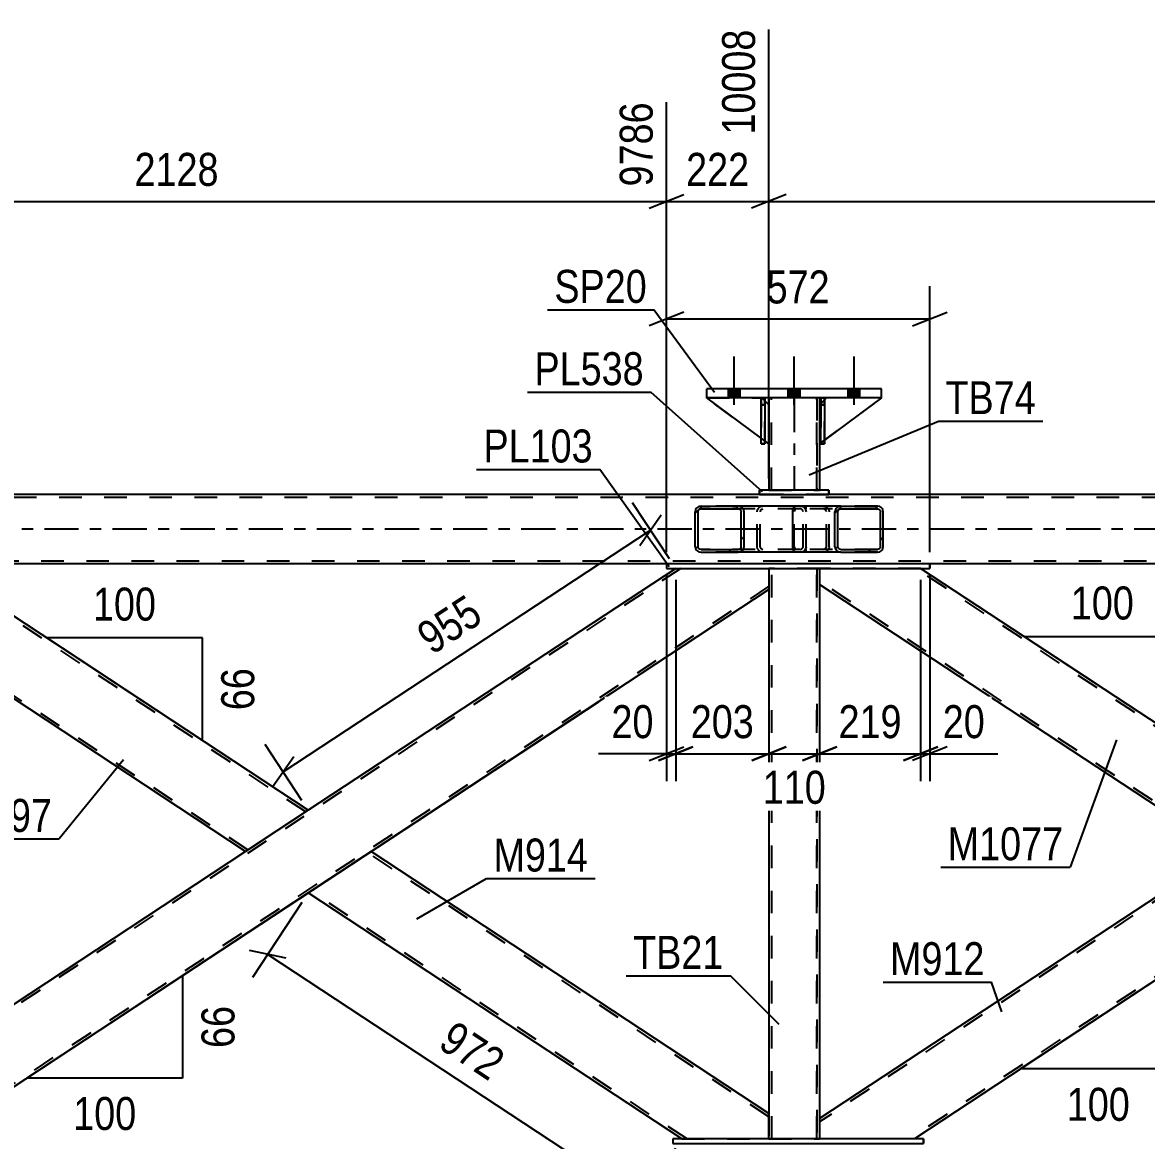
# Model space of a CAD drawing. Header units: millimetres. Extents: x -832 to 357, y -842 to -1.
# Drawn here: x -453.4 to -355.8, y -515.9 to -418.8 of the extents above; entities that cross this region are included whole.
import ezdxf

# ---------------------------------------------------------------- set-up
doc = ezdxf.new("R2010")
doc.units = ezdxf.units.MM
doc.linetypes.add('DXK_LINE_DOT2', pattern=[3.9198, 1.9599, -1.9599])
doc.linetypes.add('DXK_LINE_DOT3', pattern=[5.9187, 2.979, -0.9799, 0.9799, -0.9799])
doc.styles.add('Arial Narrow', font='ARIALN.TTF', dxfattribs={"height": 0.2})

# ---------------------------------------------------------------- blocks, each defined once
blk = doc.blocks.new('Part-570388851-8341 - 8256')
at = {"color": 7, "linetype": 'DXK_LINE_DOT2'}
for p, q in [((-384.156, -466.204), (-388.556, -466.204)), ((-388.556, -466.204), (-388.556, -468.052)), ((-388.556, -466.204), (-388.556, -515.763)), ((-388.316, -515.763), (-388.316, -466.204)), ((-388.316, -515.763), (-388.316, -466.204)), ((-384.396, -515.763), (-384.396, -466.204)), ((-384.396, -466.204), (-384.396, -515.763)), ((-384.156, -466.204), (-384.156, -467.61)), ((-384.156, -466.204), (-384.156, -515.763)), ((-388.556, -513.556), (-388.556, -515.763)), ((-384.156, -513.998), (-384.156, -515.763)), ((-388.556, -515.763), (-384.156, -515.763))]:
    blk.add_line(p, q, dxfattribs=at)
at = {"color": 2, "linetype": 'Continuous'}
for p, q in [((-384.156, -467.61), (-384.156, -513.998)), ((-388.556, -468.052), (-388.556, -513.556))]:
    blk.add_line(p, q, dxfattribs=at)
blk = doc.blocks.new('Part-570388851-8259 - 8256')
at = {"linetype": 'Continuous'}
h = blk.add_hatch(dxfattribs=at)
h.set_pattern_fill('', scale=0.7, style=0, pattern_type=0)
h.set_pattern_definition([(45, (-394.9335, -464.5076), (-1.57154, 1.57154), [])])
h.paths.add_polyline_path([(-394.972, -464.324), (-394.934, -464.508), (-394.823, -464.663), (-394.657, -464.767), (-394.462, -464.804), (-391.227, -464.804), (-391.031, -464.767), (-390.865, -464.663), (-390.755, -464.508), (-390.716, -464.324), (-390.716, -461.284), (-390.755, -461.1), (-390.865, -460.944), (-391.031, -460.84), (-391.227, -460.804), (-394.462, -460.804), (-394.657, -460.84), (-394.823, -460.944), (-394.934, -461.1), (-394.972, -461.284)])
h.paths.add_polyline_path([(-394.698, -461.192), (-394.642, -461.114), (-394.559, -461.062), (-394.462, -461.044), (-391.227, -461.044), (-391.129, -461.062), (-391.046, -461.114), (-390.991, -461.192), (-390.971, -461.284), (-390.971, -464.324), (-390.991, -464.416), (-391.046, -464.494), (-391.129, -464.546), (-391.227, -464.564), (-394.462, -464.564), (-394.559, -464.546), (-394.642, -464.494), (-394.698, -464.416), (-394.717, -464.324), (-394.717, -461.284)])
at = {"color": 2, "linetype": 'Continuous'}
for p, q in [((-394.462, -460.804), (-394.657, -460.84)), ((-394.462, -460.804), (-391.227, -460.804)), ((-386.228, -460.804), (-391.227, -460.804)), ((-391.031, -460.84), (-391.227, -460.804)), ((-394.934, -461.1), (-394.972, -461.284)), ((-394.972, -464.324), (-394.972, -461.284)), ((-394.717, -461.284), (-394.698, -461.192)), ((-394.717, -464.324), (-394.717, -461.284)), ((-394.698, -461.192), (-394.642, -461.114)), ((-394.642, -461.114), (-394.559, -461.062)), ((-394.559, -461.062), (-394.462, -461.044)), ((-394.462, -461.044), (-391.227, -461.044)), ((-391.227, -461.044), (-391.129, -461.062)), ((-391.129, -461.062), (-391.046, -461.114)), ((-391.046, -461.114), (-390.991, -461.192)), ((-390.991, -461.192), (-390.971, -461.284)), ((-390.971, -464.324), (-390.971, -461.284)), ((-390.716, -461.284), (-390.755, -461.1)), ((-390.716, -464.324), (-390.716, -461.284)), ((-394.972, -464.324), (-394.934, -464.508)), ((-394.698, -464.416), (-394.717, -464.324)), ((-394.642, -464.494), (-394.698, -464.416)), ((-394.657, -464.767), (-394.462, -464.804)), ((-394.559, -464.546), (-394.642, -464.494)), ((-394.462, -464.564), (-394.559, -464.546)), ((-394.462, -464.564), (-391.227, -464.564)), ((-394.462, -464.804), (-391.227, -464.804)), ((-391.129, -464.546), (-391.227, -464.564)), ((-391.227, -464.804), (-391.031, -464.767)), ((-386.228, -464.804), (-391.227, -464.804)), ((-391.046, -464.494), (-391.129, -464.546)), ((-390.991, -464.416), (-391.046, -464.494)), ((-390.971, -464.324), (-390.991, -464.416)), ((-390.755, -464.508), (-390.716, -464.324))]:
    blk.add_line(p, q, dxfattribs=at)
at = {"color": 7, "linetype": 'DXK_LINE_DOT2'}
for p, q in [((-391.227, -460.804), (-394.462, -460.804)), ((-389.272, -460.84), (-389.076, -460.804)), ((-385.841, -460.804), (-386.228, -460.804)), ((-385.841, -460.804), (-385.646, -460.84)), ((-385.841, -461.044), (-394.462, -461.044)), ((-389.587, -461.284), (-389.548, -461.1)), ((-389.587, -464.324), (-389.587, -461.284)), ((-389.312, -461.192), (-389.332, -461.284)), ((-389.332, -464.324), (-389.332, -461.284)), ((-389.257, -461.114), (-389.312, -461.192)), ((-389.257, -461.114), (-389.234, -461.1)), ((-389.234, -461.1), (-389.174, -461.062)), ((-389.174, -461.062), (-389.076, -461.044)), ((-385.743, -461.062), (-385.841, -461.044)), ((-385.66, -461.114), (-385.743, -461.062)), ((-385.605, -461.192), (-385.66, -461.114)), ((-385.586, -461.284), (-385.605, -461.192)), ((-385.586, -464.324), (-385.586, -461.284)), ((-385.369, -461.1), (-385.33, -461.284)), ((-385.33, -464.324), (-385.33, -461.284)), ((-385.841, -464.564), (-394.462, -464.564)), ((-391.227, -464.804), (-394.462, -464.804)), ((-389.548, -464.508), (-389.587, -464.324)), ((-389.332, -464.324), (-389.312, -464.416)), ((-389.312, -464.416), (-389.257, -464.494)), ((-389.076, -464.804), (-389.272, -464.767)), ((-389.257, -464.494), (-389.174, -464.546)), ((-389.174, -464.546), (-389.076, -464.564)), ((-385.841, -464.804), (-386.228, -464.804)), ((-385.841, -464.564), (-385.743, -464.546)), ((-385.646, -464.767), (-385.841, -464.804)), ((-385.743, -464.546), (-385.66, -464.494)), ((-385.66, -464.494), (-385.605, -464.416)), ((-385.605, -464.416), (-385.586, -464.324)), ((-385.33, -464.324), (-385.369, -464.508))]:
    blk.add_line(p, q, dxfattribs=at)
at = {"color": 2, "linetype": 'Continuous'}
for centre, start, end in [((-394.481, -461.305), 110.75831, 155.68003), ((-391.207, -461.305), 24.31997, 69.24169), ((-394.481, -464.303), 204.31997, 249.24169), ((-391.207, -464.303), 290.75831, 335.68003)]:
    blk.add_arc(centre, 0.496, start, end, dxfattribs=at)
at = {"color": 7, "linetype": 'DXK_LINE_DOT2'}
for centre, start, end in [((-389.096, -461.305), 110.75832, 155.68004), ((-385.822, -461.305), 24.31996, 69.24168), ((-389.096, -464.303), 204.31996, 249.24168), ((-385.822, -464.303), 290.75832, 335.68004)]:
    blk.add_arc(centre, 0.496, start, end, dxfattribs=at)
blk = doc.blocks.new('Part-570388851-8697 - 8256')
at = {"color": 7, "linetype": 'DXK_LINE_DOT2'}
for p, q in [((-388.568, -455.403), (-393.967, -451.403)), ((-393.967, -451.403), (-389.168, -451.403)), ((-389.168, -451.403), (-388.568, -452.003)), ((-388.568, -452.003), (-388.568, -455.403))]:
    blk.add_line(p, q, dxfattribs=at)
blk = doc.blocks.new('Part-570388851-8310 - 8256')
at = {"color": 2, "linetype": 'Continuous'}
for p, q in [((-423.129, -490.804), (-428.587, -494.395)), ((-423.129, -490.804), (-423.129, -490.804)), ((-388.556, -513.555), (-423.129, -490.804)), ((-428.587, -494.395), (-428.587, -494.395)), ((-396.115, -515.763), (-428.587, -494.395)), ((-388.556, -515.763), (-388.556, -513.555))]:
    blk.add_line(p, q, dxfattribs=at)
at = {"color": 7, "linetype": 'DXK_LINE_DOT2'}
for p, q in [((-423.163, -490.826), (-423.566, -491.091)), ((-423.566, -491.091), (-423.566, -491.091)), ((-423.566, -491.091), (-423.566, -491.091)), ((-423.348, -490.947), (-423.348, -490.947)), ((-388.556, -513.842), (-423.348, -490.947)), ((-423.129, -490.804), (-423.129, -490.804)), ((-428.15, -494.108), (-428.15, -494.108)), ((-428.369, -494.251), (-428.352, -494.24)), ((-395.678, -515.763), (-428.369, -494.251)), ((-388.556, -515.763), (-388.556, -513.555)), ((-388.556, -513.842), (-388.556, -513.909)), ((-396.115, -515.763), (-388.556, -515.763)), ((-396.115, -515.763), (-396.115, -515.763))]:
    blk.add_line(p, q, dxfattribs=at)
blk = doc.blocks.new('Part-570388851-8325 - 8256')
at = {"color": 7, "linetype": 'DXK_LINE_DOT2'}
for p, q in [((-396.224, -466.204), (-471.537, -515.763)), ((-396.661, -466.204), (-388.556, -466.204)), ((-396.661, -466.204), (-396.661, -466.204)), ((-388.556, -466.204), (-388.556, -468.053)), ((-388.556, -467.765), (-461.496, -515.763)), ((-388.556, -467.765), (-388.556, -467.744)), ((-388.556, -468.053), (-388.556, -468.053)), ((-428.587, -487.212), (-434.044, -490.804)), ((-423.129, -490.804), (-428.587, -494.395)), ((-471.154, -515.223), (-471.974, -515.763)), ((-471.974, -515.763), (-471.974, -515.763)), ((-471.974, -515.763), (-461.059, -515.763))]:
    blk.add_line(p, q, dxfattribs=at)
at = {"color": 2, "linetype": 'Continuous'}
for p, q in [((-396.661, -466.204), (-428.587, -487.212)), ((-388.556, -466.204), (-388.556, -468.053)), ((-388.556, -468.053), (-423.129, -490.804)), ((-434.044, -490.804), (-471.154, -515.223)), ((-428.587, -494.395), (-461.059, -515.763))]:
    blk.add_line(p, q, dxfattribs=at)
blk = doc.blocks.new('Part-570388851-8397 - 8256')
at = {"color": 7, "linetype": 'DXK_LINE_DOT2'}
for p, q in [((-311.09, -466.204), (-384.156, -514.284)), ((-301.048, -466.204), (-376.361, -515.763)), ((-300.612, -466.204), (-311.527, -466.204)), ((-311.527, -466.204), (-311.527, -466.204)), ((-300.612, -466.204), (-300.886, -466.384)), ((-300.612, -466.204), (-300.612, -466.204)), ((-343.453, -487.212), (-348.91, -490.804)), ((-337.995, -490.804), (-343.453, -494.395)), ((-384.156, -513.997), (-384.156, -515.763)), ((-384.156, -514.284), (-384.156, -514.306)), ((-384.156, -514.306), (-384.156, -514.461)), ((-375.925, -515.763), (-384.156, -515.763)), ((-375.925, -515.763), (-375.925, -515.763))]:
    blk.add_line(p, q, dxfattribs=at)
at = {"color": 2, "linetype": 'Continuous'}
for p, q in [((-311.527, -466.204), (-343.453, -487.212)), ((-300.886, -466.384), (-337.995, -490.804)), ((-348.91, -490.804), (-384.156, -513.997)), ((-343.453, -494.395), (-375.925, -515.763)), ((-384.156, -513.997), (-384.156, -514.571)), ((-384.156, -514.571), (-384.156, -515.763))]:
    blk.add_line(p, q, dxfattribs=at)
blk = doc.blocks.new('Bolt-570388851-8480 - 8256')
at = {"linetype": 'Continuous'}
for points in [[(-392.087, -451.404), (-391.047, -451.404), (-391.047, -450.604), (-392.087, -450.604)], [(-392.087, -451.404), (-391.047, -451.404), (-391.047, -450.604), (-392.087, -450.604)], [(-392.087, -451.404), (-391.047, -451.404), (-391.047, -450.604), (-392.087, -450.604)], [(-386.887, -451.404), (-385.847, -451.404), (-385.847, -450.604), (-386.887, -450.604)], [(-386.887, -451.404), (-385.847, -451.404), (-385.847, -450.604), (-386.887, -450.604)], [(-381.687, -451.404), (-380.647, -451.404), (-380.647, -450.604), (-381.687, -450.604)], [(-381.687, -451.404), (-380.647, -451.404), (-380.647, -450.604), (-381.687, -450.604)], [(-381.687, -451.404), (-380.647, -451.404), (-380.647, -450.604), (-381.687, -450.604)]]:
    blk.add_hatch(color=1, dxfattribs=at).paths.add_polyline_path(points)
at = {"color": 1, "linetype": 'Continuous'}
for p, q in [((-391.567, -452.004), (-391.567, -447.804)), ((-391.567, -452.004), (-391.567, -447.804)), ((-391.567, -452.004), (-391.567, -447.804)), ((-386.367, -452.004), (-386.367, -447.804)), ((-386.367, -452.004), (-386.367, -447.804)), ((-381.167, -452.004), (-381.167, -447.804)), ((-381.167, -452.004), (-381.167, -447.804)), ((-381.167, -452.004), (-381.167, -447.804)), ((-392.087, -451.404), (-392.087, -450.604)), ((-392.087, -451.404), (-392.087, -450.604)), ((-392.087, -451.404), (-392.087, -450.604)), ((-391.047, -451.404), (-391.047, -450.604)), ((-391.047, -451.404), (-391.047, -450.604)), ((-391.047, -451.404), (-391.047, -450.604)), ((-386.887, -451.404), (-386.887, -450.604)), ((-386.887, -451.404), (-386.887, -450.604)), ((-385.847, -451.404), (-385.847, -450.604)), ((-385.847, -451.404), (-385.847, -450.604)), ((-381.687, -451.404), (-381.687, -450.604)), ((-381.687, -451.404), (-381.687, -450.604)), ((-381.687, -451.404), (-381.687, -450.604)), ((-380.647, -451.404), (-380.647, -450.604)), ((-380.647, -451.404), (-380.647, -450.604)), ((-380.647, -451.404), (-380.647, -450.604))]:
    blk.add_line(p, q, dxfattribs=at)
blk = doc.blocks.new('Part-570388851-8729 - 8256')
at = {"color": 2, "linetype": 'Continuous'}
for p, q in [((-396.915, -515.763), (-396.915, -516.163)), ((-375.125, -515.763), (-396.915, -515.763)), ((-396.915, -516.163), (-375.125, -516.163)), ((-375.125, -515.763), (-375.125, -516.163)), ((-375.125, -515.763), (-375.125, -515.763)), ((-375.125, -516.163), (-375.125, -516.163))]:
    blk.add_line(p, q, dxfattribs=at)
at = {"color": 7, "linetype": 'DXK_LINE_DOT2'}
for p, q in [((-396.915, -515.763), (-396.915, -516.163)), ((-375.125, -516.163), (-375.125, -515.763)), ((-375.125, -515.763), (-375.125, -515.763)), ((-375.125, -516.163), (-375.125, -516.163))]:
    blk.add_line(p, q, dxfattribs=at)
blk = doc.blocks.new('Part-570388851-8709 - 8256')
at = {"color": 2, "linetype": 'Continuous'}
for p, q in [((-471.154, -466.384), (-471.121, -466.362)), ((-434.044, -490.804), (-471.154, -466.384)), ((-471.026, -466.3), (-471.121, -466.362)), ((-471.026, -466.3), (-470.889, -466.204)), ((-428.587, -487.212), (-460.513, -466.204)), ((-428.587, -487.212), (-434.044, -490.804)), ((-428.587, -487.212), (-428.587, -487.212))]:
    blk.add_line(p, q, dxfattribs=at)
at = {"color": 7, "linetype": 'DXK_LINE_DOT2'}
for p, q in [((-471.121, -466.362), (-471.154, -466.384)), ((-471.026, -466.3), (-470.889, -466.204)), ((-471.026, -466.3), (-471.026, -466.3)), ((-470.936, -466.24), (-470.919, -466.229)), ((-470.919, -466.229), (-470.936, -466.24)), ((-433.826, -490.66), (-470.936, -466.24)), ((-470.863, -466.204), (-470.919, -466.229)), ((-460.513, -466.204), (-470.889, -466.204)), ((-428.805, -487.356), (-460.949, -466.204)), ((-428.805, -487.356), (-428.856, -487.39)), ((-428.822, -487.367), (-428.856, -487.39)), ((-428.715, -487.297), (-428.715, -487.297)), ((-428.62, -487.234), (-428.62, -487.234)), ((-428.587, -487.212), (-428.587, -487.212)), ((-428.587, -487.212), (-428.587, -487.212)), ((-429.024, -487.5), (-429.024, -487.5)), ((-429.024, -487.5), (-429.024, -487.5)), ((-428.856, -487.39), (-428.856, -487.39)), ((-434.044, -490.804), (-434.044, -490.804))]:
    blk.add_line(p, q, dxfattribs=at)
blk = doc.blocks.new('Part-570388851-8639 - 8256')
at = {"color": 2, "linetype": 'Continuous'}
for p, q in [((-393.967, -451.404), (-393.967, -450.604)), ((-378.767, -450.604), (-393.967, -450.604)), ((-378.767, -451.404), (-378.767, -450.604)), ((-378.767, -451.404), (-393.967, -451.404))]:
    blk.add_line(p, q, dxfattribs=at)
at = {"color": 7, "linetype": 'DXK_LINE_DOT2'}
for p, q in [((-393.967, -451.404), (-393.967, -450.604)), ((-378.767, -451.404), (-378.767, -450.604))]:
    blk.add_line(p, q, dxfattribs=at)
blk = doc.blocks.new('Part-570388851-8640 - 8256')
at = {"color": 2, "linetype": 'Continuous'}
for p, q in [((-389.241, -454.904), (-393.967, -451.403)), ((-388.568, -452.003), (-388.921, -451.65)), ((-388.568, -452.003), (-388.568, -455.403)), ((-388.568, -455.403), (-388.921, -455.141))]:
    blk.add_line(p, q, dxfattribs=at)
at = {"color": 7, "linetype": 'DXK_LINE_DOT2'}
for p, q in [((-389.168, -451.403), (-393.967, -451.403)), ((-388.921, -451.65), (-389.168, -451.403)), ((-388.921, -455.141), (-389.241, -454.904))]:
    blk.add_line(p, q, dxfattribs=at)
blk = doc.blocks.new('Part-570388851-8644 - 8256')
at = {"color": 2, "linetype": 'Continuous'}
for p, q in [((-383.721, -451.403), (-384.041, -451.403)), ((-384.041, -455.403), (-384.041, -451.403)), ((-383.721, -451.403), (-383.721, -451.403)), ((-383.721, -451.403), (-383.721, -455.403)), ((-383.721, -455.403), (-384.041, -455.403))]:
    blk.add_line(p, q, dxfattribs=at)
at = {"color": 7, "linetype": 'DXK_LINE_DOT2'}
for p, q in [((-384.041, -451.403), (-384.041, -452.003)), ((-383.721, -452.003), (-384.041, -452.003)), ((-384.041, -452.003), (-384.041, -455.403)), ((-383.721, -452.003), (-383.721, -451.403)), ((-383.721, -455.403), (-383.721, -452.003))]:
    blk.add_line(p, q, dxfattribs=at)
blk = doc.blocks.new('Part-570388851-8645 - 8256')
at = {"color": 2, "linetype": 'Continuous'}
for p, q in [((-388.921, -451.403), (-389.241, -451.403)), ((-389.241, -455.403), (-389.241, -451.403)), ((-388.921, -451.403), (-388.921, -451.403)), ((-388.921, -451.403), (-388.921, -455.403)), ((-388.921, -455.403), (-389.241, -455.403))]:
    blk.add_line(p, q, dxfattribs=at)
at = {"color": 7, "linetype": 'DXK_LINE_DOT2'}
for p, q in [((-389.241, -451.403), (-389.241, -452.003)), ((-388.921, -452.003), (-389.241, -452.003)), ((-389.241, -452.003), (-389.241, -455.403)), ((-388.921, -452.003), (-388.921, -451.403)), ((-388.921, -455.403), (-388.921, -452.003))]:
    blk.add_line(p, q, dxfattribs=at)
blk = doc.blocks.new('Part-570388851-8827 - 8256')
at = {"linetype": 'Continuous'}
h = blk.add_hatch(dxfattribs=at)
h.set_pattern_fill('', scale=0.7, style=0, pattern_type=0)
h.set_pattern_definition([(45, (-382.7833, -464.5076), (-1.57154, 1.57154), [])])
h.paths.add_polyline_path([(-382.822, -464.324), (-382.783, -464.508), (-382.674, -464.663), (-382.511, -464.767), (-382.318, -464.804), (-379.129, -464.804), (-378.936, -464.767), (-378.773, -464.663), (-378.664, -464.508), (-378.625, -464.324), (-378.625, -461.284), (-378.664, -461.1), (-378.773, -460.944), (-378.936, -460.84), (-379.129, -460.804), (-382.318, -460.804), (-382.511, -460.84), (-382.674, -460.944), (-382.783, -461.1), (-382.822, -461.284)])
h.paths.add_polyline_path([(-382.551, -461.192), (-382.496, -461.114), (-382.414, -461.062), (-382.318, -461.044), (-379.129, -461.044), (-379.033, -461.062), (-378.951, -461.114), (-378.896, -461.192), (-378.877, -461.284), (-378.877, -464.324), (-378.896, -464.416), (-378.951, -464.494), (-379.033, -464.546), (-379.129, -464.564), (-382.318, -464.564), (-382.414, -464.546), (-382.496, -464.494), (-382.551, -464.416), (-382.57, -464.324), (-382.57, -461.284)])
at = {"color": 2, "linetype": 'Continuous'}
for p, q in [((-386.477, -461.1), (-386.418, -460.944)), ((-386.418, -460.944), (-386.331, -460.84)), ((-386.331, -460.84), (-386.228, -460.804)), ((-382.318, -460.804), (-386.228, -460.804)), ((-382.318, -460.804), (-382.511, -460.84)), ((-382.318, -460.804), (-379.129, -460.804)), ((-378.936, -460.84), (-379.129, -460.804)), ((-386.497, -461.284), (-386.477, -461.1)), ((-386.497, -464.324), (-386.497, -461.284)), ((-382.783, -461.1), (-382.822, -461.284)), ((-382.822, -464.324), (-382.822, -461.284)), ((-382.57, -461.284), (-382.551, -461.192)), ((-382.57, -464.324), (-382.57, -461.284)), ((-382.551, -461.192), (-382.496, -461.114)), ((-382.496, -461.114), (-382.414, -461.062)), ((-382.414, -461.062), (-382.318, -461.044)), ((-382.318, -461.044), (-379.129, -461.044)), ((-379.129, -461.044), (-379.033, -461.062)), ((-379.033, -461.062), (-378.951, -461.114)), ((-378.951, -461.114), (-378.896, -461.192)), ((-378.896, -461.192), (-378.877, -461.284)), ((-378.877, -464.324), (-378.877, -461.284)), ((-378.625, -461.284), (-378.664, -461.1)), ((-378.625, -464.324), (-378.625, -461.284)), ((-386.477, -464.508), (-386.497, -464.324)), ((-386.418, -464.663), (-386.477, -464.508)), ((-386.331, -464.767), (-386.418, -464.663)), ((-386.228, -464.804), (-386.331, -464.767)), ((-382.318, -464.804), (-386.228, -464.804)), ((-382.822, -464.324), (-382.783, -464.508)), ((-382.551, -464.416), (-382.57, -464.324)), ((-382.496, -464.494), (-382.551, -464.416)), ((-382.511, -464.767), (-382.318, -464.804)), ((-382.414, -464.546), (-382.496, -464.494)), ((-382.318, -464.564), (-382.414, -464.546)), ((-382.318, -464.564), (-379.129, -464.564)), ((-382.318, -464.804), (-379.129, -464.804)), ((-379.033, -464.546), (-379.129, -464.564)), ((-379.129, -464.804), (-378.936, -464.767)), ((-378.951, -464.494), (-379.033, -464.546)), ((-378.896, -464.416), (-378.951, -464.494)), ((-378.877, -464.324), (-378.896, -464.416)), ((-378.664, -464.508), (-378.625, -464.324))]:
    blk.add_line(p, q, dxfattribs=at)
at = {"color": 7, "linetype": 'DXK_LINE_DOT2'}
for p, q in [((-385.33, -461.044), (-385.33, -460.804)), ((-383.821, -460.804), (-383.628, -460.84)), ((-379.129, -460.804), (-382.318, -460.804)), ((-386.352, -461.192), (-386.362, -461.284)), ((-386.362, -464.324), (-386.362, -461.284)), ((-386.323, -461.114), (-386.352, -461.192)), ((-386.279, -461.062), (-386.323, -461.114)), ((-386.228, -461.044), (-386.279, -461.062)), ((-379.129, -461.044), (-386.228, -461.044)), ((-383.725, -461.062), (-383.821, -461.044)), ((-383.643, -461.114), (-383.725, -461.062)), ((-383.588, -461.192), (-383.643, -461.114)), ((-383.569, -461.284), (-383.588, -461.192)), ((-383.569, -464.324), (-383.569, -461.284)), ((-383.356, -461.1), (-383.317, -461.284)), ((-383.317, -464.324), (-383.317, -461.284)), ((-386.362, -464.324), (-386.352, -464.416)), ((-386.352, -464.416), (-386.323, -464.494)), ((-386.323, -464.494), (-386.279, -464.546)), ((-386.279, -464.546), (-386.228, -464.564)), ((-379.129, -464.564), (-386.228, -464.564)), ((-385.33, -464.804), (-385.33, -464.564)), ((-383.821, -464.564), (-383.725, -464.546)), ((-383.628, -464.767), (-383.821, -464.804)), ((-383.725, -464.546), (-383.643, -464.494)), ((-383.643, -464.494), (-383.588, -464.416)), ((-383.588, -464.416), (-383.569, -464.324)), ((-383.317, -464.324), (-383.356, -464.508)), ((-379.129, -464.804), (-382.318, -464.804))]:
    blk.add_line(p, q, dxfattribs=at)
for centre, start, end in [((-383.806, -461.3), 23.89514, 68.84868), ((-383.806, -464.308), 291.15132, 336.10486)]:
    blk.add_arc(centre, 0.492, start, end, dxfattribs=at)
at = {"color": 2, "linetype": 'Continuous'}
for centre, start, end in [((-382.333, -461.3), 111.15132, 156.10487), ((-379.114, -461.3), 23.89513, 68.84868), ((-382.333, -464.308), 203.89513, 248.84868), ((-379.114, -464.308), 291.15132, 336.10487)]:
    blk.add_arc(centre, 0.492, start, end, dxfattribs=at)
blk = doc.blocks.new('Part-570388851-8646 - 8256')
at = {"color": 7, "linetype": 'DXK_LINE_DOT2'}
for p, q in [((-384.041, -452.003), (-384.041, -451.403)), ((-384.041, -451.403), (-384.041, -451.403)), ((-384.041, -451.403), (-384.041, -455.403)), ((-384.041, -451.403), (-383.721, -451.403)), ((-384.041, -455.403), (-384.041, -452.003)), ((-384.041, -452.003), (-383.721, -452.003)), ((-383.721, -451.403), (-383.721, -452.003)), ((-383.721, -455.403), (-383.721, -451.403)), ((-383.721, -452.003), (-383.721, -455.403)), ((-384.041, -455.403), (-383.721, -455.403))]:
    blk.add_line(p, q, dxfattribs=at)
blk = doc.blocks.new('Part-570388851-8683 - 8256')
at = {"color": 7, "linetype": 'DXK_LINE_DOT2'}
for p, q in [((-389.241, -452.003), (-389.241, -451.403)), ((-389.241, -451.403), (-389.241, -451.403)), ((-389.241, -451.403), (-389.241, -455.403)), ((-389.241, -451.403), (-388.921, -451.403)), ((-389.241, -455.403), (-389.241, -452.003)), ((-389.241, -452.003), (-388.921, -452.003)), ((-388.921, -451.403), (-388.921, -452.003)), ((-388.921, -455.403), (-388.921, -451.403)), ((-388.921, -452.003), (-388.921, -455.403)), ((-389.241, -455.403), (-388.921, -455.403))]:
    blk.add_line(p, q, dxfattribs=at)
blk = doc.blocks.new('Part-570388851-8688 - 8256')
at = {"color": 2, "linetype": 'Continuous'}
for p, q in [((-389.367, -459.804), (-389.367, -459.404)), ((-389.367, -459.404), (-389.367, -459.404)), ((-383.367, -459.404), (-389.367, -459.404)), ((-389.367, -459.804), (-389.367, -459.804)), ((-389.367, -459.804), (-383.367, -459.804)), ((-383.367, -459.404), (-383.367, -459.804))]:
    blk.add_line(p, q, dxfattribs=at)
at = {"color": 7, "linetype": 'DXK_LINE_DOT2'}
for p, q in [((-389.367, -459.404), (-389.367, -459.804)), ((-383.367, -459.404), (-383.367, -459.404)), ((-383.367, -459.804), (-383.367, -459.404)), ((-383.367, -459.804), (-383.367, -459.804))]:
    blk.add_line(p, q, dxfattribs=at)
blk = doc.blocks.new('Part-570388851-8693 - 8256')
at = {"color": 2, "linetype": 'Continuous'}
for p, q in [((-388.567, -451.404), (-388.567, -452.003)), ((-384.167, -451.404), (-384.167, -452.003)), ((-388.567, -455.403), (-388.567, -459.404)), ((-384.167, -455.403), (-384.167, -459.404))]:
    blk.add_line(p, q, dxfattribs=at)
at = {"color": 7, "linetype": 'DXK_LINE_DOT2'}
for p, q in [((-384.167, -451.404), (-388.567, -451.404)), ((-388.567, -451.404), (-388.567, -459.404)), ((-388.567, -452.003), (-388.567, -455.403)), ((-388.327, -459.404), (-388.327, -451.404)), ((-388.327, -459.404), (-388.327, -451.404)), ((-384.407, -459.404), (-384.407, -451.404)), ((-384.407, -451.404), (-384.407, -459.404)), ((-384.167, -451.404), (-384.167, -459.404)), ((-384.167, -452.003), (-384.167, -455.403)), ((-388.567, -459.404), (-384.167, -459.404))]:
    blk.add_line(p, q, dxfattribs=at)
at = {"color": 7, "linetype": 'DXK_LINE_DOT3'}
blk.add_line((-386.367, -451.404), (-386.367, -459.404), dxfattribs=at)
blk = doc.blocks.new('Part-570388851-8698 - 8256')
at = {"color": 7, "linetype": 'DXK_LINE_DOT2'}
for p, q in [((-384.167, -452.003), (-383.567, -451.403)), ((-384.167, -452.003), (-384.167, -455.403)), ((-383.721, -451.557), (-384.041, -451.877)), ((-378.767, -451.404), (-383.567, -451.403)), ((-384.167, -455.403), (-383.721, -455.073))]:
    blk.add_line(p, q, dxfattribs=at)
at = {"color": 2, "linetype": 'Continuous'}
for p, q in [((-384.041, -451.877), (-384.167, -452.003)), ((-384.167, -452.003), (-384.167, -455.403)), ((-384.167, -452.003), (-384.167, -452.003)), ((-383.567, -451.403), (-383.721, -451.557)), ((-378.767, -451.404), (-383.721, -455.073)), ((-384.041, -455.31), (-384.167, -455.403))]:
    blk.add_line(p, q, dxfattribs=at)
blk = doc.blocks.new('Part-570388851-8699 - 8256')
at = {"color": 7, "linetype": 'DXK_LINE_DOT2'}
for p, q in [((-383.567, -451.403), (-384.167, -452.003)), ((-384.167, -452.003), (-383.567, -451.403)), ((-384.167, -455.403), (-378.767, -451.404)), ((-384.167, -452.003), (-384.167, -455.403)), ((-384.167, -452.003), (-384.167, -452.003)), ((-384.167, -452.003), (-384.167, -455.403)), ((-378.767, -451.404), (-383.567, -451.403))]:
    blk.add_line(p, q, dxfattribs=at)
blk = doc.blocks.new('Part-570388851-8724 - 8256')
at = {"color": 2, "linetype": 'Continuous'}
for p, q in [((-384.156, -466.204), (-384.156, -467.611)), ((-343.453, -487.212), (-375.379, -466.204)), ((-348.91, -490.804), (-384.156, -467.611)), ((-343.453, -487.212), (-348.91, -490.804)), ((-343.453, -487.212), (-343.453, -487.212))]:
    blk.add_line(p, q, dxfattribs=at)
at = {"color": 7, "linetype": 'DXK_LINE_DOT2'}
for p, q in [((-384.156, -466.204), (-384.156, -467.611)), ((-375.379, -466.204), (-384.156, -466.204)), ((-343.671, -487.356), (-375.815, -466.204)), ((-348.692, -490.66), (-384.156, -467.323)), ((-343.671, -487.356), (-343.722, -487.39)), ((-343.688, -487.367), (-343.722, -487.39)), ((-343.671, -487.356), (-343.671, -487.356)), ((-343.581, -487.297), (-343.581, -487.297)), ((-343.486, -487.234), (-343.486, -487.234)), ((-343.453, -487.212), (-343.453, -487.212)), ((-343.453, -487.212), (-343.453, -487.212)), ((-343.889, -487.5), (-343.889, -487.5)), ((-343.889, -487.5), (-343.889, -487.5)), ((-343.722, -487.39), (-343.722, -487.39)), ((-348.91, -490.804), (-348.91, -490.804))]:
    blk.add_line(p, q, dxfattribs=at)
blk = doc.blocks.new('Part-570388851-8780 - 8256')
at = {"color": 2, "linetype": 'Continuous'}
for p, q in [((-397.461, -465.804), (-397.461, -466.204)), ((-374.579, -465.804), (-397.461, -465.804)), ((-374.579, -465.804), (-374.579, -466.204)), ((-374.579, -465.804), (-374.579, -465.804)), ((-397.461, -466.204), (-374.579, -466.204)), ((-374.579, -466.204), (-374.579, -466.204))]:
    blk.add_line(p, q, dxfattribs=at)
at = {"color": 7, "linetype": 'DXK_LINE_DOT2'}
for p, q in [((-397.461, -465.804), (-397.461, -466.204)), ((-374.579, -466.204), (-374.579, -465.804)), ((-374.579, -465.804), (-374.579, -465.804)), ((-374.579, -466.204), (-374.579, -466.204))]:
    blk.add_line(p, q, dxfattribs=at)
blk = doc.blocks.new('Part-570388851-8837 - 8256')
at = {"color": 2, "linetype": 'Continuous'}
for p, q in [((-389.367, -459.804), (-638.77, -459.804)), ((-219.099, -459.804), (-383.367, -459.804)), ((-397.461, -465.804), (-459.713, -465.804)), ((-312.327, -465.804), (-374.579, -465.804))]:
    blk.add_line(p, q, dxfattribs=at)
at = {"color": 7, "linetype": 'DXK_LINE_DOT2'}
for p, q in [((-383.367, -459.804), (-389.367, -459.804)), ((-111.176, -460.044), (-788.888, -460.044)), ((-788.888, -465.564), (-111.176, -465.564)), ((-374.579, -465.804), (-397.461, -465.804))]:
    blk.add_line(p, q, dxfattribs=at)
at = {"color": 7, "linetype": 'DXK_LINE_DOT3'}
blk.add_line((-111.176, -462.804), (-788.888, -462.804), dxfattribs=at)
blk = doc.blocks.new('StraightDimension-570388851-9403 - 8256')
at = {"color": 7, "linetype": 'Continuous'}
for p, q in [((-397.211, -465.369), (-400.411, -460.505)), ((-399.768, -464.212), (-397.921, -461.56)), ((-430.77, -483.895), (-398.844, -462.886)), ((-429.137, -486.377), (-432.337, -481.514)), ((-429.847, -482.569), (-431.693, -485.22))]:
    blk.add_line(p, q, dxfattribs=at)
at = {"color": 0}
blk.add_wipeout([(-412.428, -470.927), (-414.736, -467.418), (-420.32, -471.092), (-418.012, -474.601)], dxfattribs=at)
at = {"color": 3, "style": 'Arial Narrow'}
blk.add_text('955', height=2.8633, rotation=33.34614, dxfattribs=at).set_placement((-417.84, -473.77))
blk = doc.blocks.new('StraightDimension-570388851-9775 - 8256')
at = {"color": 7, "linetype": 'Continuous'}
for p, q in [((-388.567, -458.404), (-388.567, -419.388)), ((-397.461, -464.804), (-397.461, -425.717)), ((-398.961, -434.929), (-395.961, -433.729)), ((-397.461, -434.329), (-388.567, -434.329)), ((-387.067, -433.729), (-390.067, -434.929))]:
    blk.add_line(p, q, dxfattribs=at)
at = {"color": 0}
blk.add_wipeout([(-389.672, -433.579), (-389.672, -429.379), (-396.356, -429.379), (-396.356, -433.579)], dxfattribs=at)
at = {"color": 3, "style": 'Arial Narrow'}
blk.add_text('222', height=2.8633, dxfattribs=at).set_placement((-395.756, -432.979))
at = {"color": 0, "linetype": 'Continuous'}
blk.add_wipeout([(-389.167, -418.788), (-393.367, -418.789), (-393.367, -429.129), (-389.167, -429.129)], dxfattribs=at)
at = {"color": 3, "linetype": 'Continuous', "style": 'Arial Narrow'}
blk.add_text('10008', height=2.8633, rotation=90.00021, dxfattribs=at).set_placement((-389.767, -428.529))
blk = doc.blocks.new('StraightDimension-570388851-9683 - 8256')
at = {"color": 7, "linetype": 'Continuous'}
for p, q in [((-384.156, -467.204), (-384.156, -484.703)), ((-375.379, -467.204), (-375.379, -484.703)), ((-385.656, -482.903), (-382.656, -481.703)), ((-384.156, -482.303), (-375.379, -482.303)), ((-373.879, -481.703), (-376.879, -482.903))]:
    blk.add_line(p, q, dxfattribs=at)
at = {"color": 0}
blk.add_wipeout([(-376.425, -481.553), (-376.425, -477.353), (-383.109, -477.353), (-383.109, -481.553)], dxfattribs=at)
at = {"color": 3, "style": 'Arial Narrow'}
blk.add_text('219', height=2.8633, dxfattribs=at).set_placement((-382.509, -480.953))
blk = doc.blocks.new('StraightDimension-570388851-9300 - 8256')
at = {"color": 7, "linetype": 'Continuous'}
for p, q in [((-397.461, -464.804), (-397.461, -441.691)), ((-374.579, -464.804), (-374.579, -441.691)), ((-395.961, -443.941), (-398.961, -445.141)), ((-376.079, -445.141), (-373.079, -443.941)), ((-397.461, -444.541), (-374.579, -444.541))]:
    blk.add_line(p, q, dxfattribs=at)
at = {"color": 0}
blk.add_wipeout([(-382.678, -443.791), (-382.678, -439.591), (-389.362, -439.591), (-389.362, -443.791)], dxfattribs=at)
at = {"color": 3, "style": 'Arial Narrow'}
blk.add_text('572', height=2.8633, dxfattribs=at).set_placement((-388.762, -443.191))
blk = doc.blocks.new('StraightDimension-570388851-9691 - 8256')
at = {"color": 7, "linetype": 'Continuous'}
for p, q in [((-396.661, -467.204), (-396.661, -484.703)), ((-388.556, -467.204), (-388.556, -484.703)), ((-398.161, -482.903), (-395.161, -481.703)), ((-396.661, -482.303), (-388.556, -482.303)), ((-387.056, -481.703), (-390.056, -482.903))]:
    blk.add_line(p, q, dxfattribs=at)
at = {"color": 0}
blk.add_wipeout([(-389.266, -481.553), (-389.266, -477.353), (-395.951, -477.353), (-395.951, -481.553)], dxfattribs=at)
at = {"color": 3, "style": 'Arial Narrow'}
blk.add_text('203', height=2.8633, dxfattribs=at).set_placement((-395.351, -480.953))
blk = doc.blocks.new('StraightDimension-570388851-9785 - 8256')
at = {"color": 7, "linetype": 'Continuous'}
for p, q in [((-388.567, -458.404), (-388.567, -419.388)), ((-312.327, -464.804), (-312.327, -423.888)), ((-387.067, -433.729), (-390.067, -434.929)), ((-388.567, -434.329), (-312.327, -434.329)), ((-313.827, -434.929), (-310.827, -433.729))]:
    blk.add_line(p, q, dxfattribs=at)
at = {"color": 0}
blk.add_wipeout([(-346.191, -433.579), (-346.191, -429.379), (-354.703, -429.379), (-354.703, -433.579)], dxfattribs=at)
at = {"color": 3, "style": 'Arial Narrow'}
blk.add_text('1906', height=2.8633, dxfattribs=at).set_placement((-354.103, -432.979))
at = {"color": 0, "linetype": 'Continuous'}
blk.add_wipeout([(-312.927, -423.288), (-317.127, -423.289), (-317.127, -433.629), (-312.927, -433.629)], dxfattribs=at)
at = {"color": 3, "linetype": 'Continuous', "style": 'Arial Narrow'}
blk.add_text('11914', height=2.8633, rotation=90.00021, dxfattribs=at).set_placement((-313.527, -433.029))
blk = doc.blocks.new('AngleDimension-570388851-24968 - 8256')
at = {"color": 7, "linetype": 'Continuous'}
for p, q in [((-318.229, -477.797), (-353.169, -500.788)), ((-353.169, -500.788), (-366.702, -509.694)), ((-353.169, -500.788), (-353.169, -509.694)), ((-353.169, -509.694), (-366.702, -509.694))]:
    blk.add_line(p, q, dxfattribs=at)
at = {"color": 0}
for points in [[(-348.069, -502.813), (-352.269, -502.813), (-352.269, -507.669), (-348.069, -507.669)], [(-356.593, -514.794), (-356.593, -510.594), (-363.277, -510.594), (-363.277, -514.794)]]:
    blk.add_wipeout(points, dxfattribs=at)
at = {"color": 3, "style": 'Arial Narrow'}
blk.add_text('66', height=2.8633, rotation=90.00021, dxfattribs=at).set_placement((-348.669, -507.069))
blk.add_text('100', height=2.8633, dxfattribs=at).set_placement((-362.677, -514.194))
blk = doc.blocks.new('StraightDimension-570388851-9413 - 8256')
at = {"color": 7, "linetype": 'Continuous'}
for p, q in [((-429.137, -495.23), (-433.422, -501.743)), ((-430.52, -500.062), (-433.686, -499.415)), ((-432.103, -499.738), (-399.631, -521.106)), ((-396.665, -516.598), (-400.951, -523.111)), ((-401.214, -520.783), (-398.048, -521.43))]:
    blk.add_line(p, q, dxfattribs=at)
at = {"color": 0}
blk.add_wipeout([(-412.663, -511.633), (-410.354, -508.125), (-415.938, -504.45), (-418.247, -507.959)], dxfattribs=at)
at = {"color": 3, "style": 'Arial Narrow'}
blk.add_text('972', height=2.8633, rotation=-33.34614, dxfattribs=at).set_placement((-417.416, -507.787))
blk = doc.blocks.new('StraightDimension-570388851-9665 - 8256')
at = {"color": 7, "linetype": 'Continuous'}
for p, q in [((-397.461, -466.804), (-397.461, -484.703)), ((-396.661, -467.204), (-396.661, -484.703)), ((-397.461, -482.303), (-403.367, -482.303)), ((-397.461, -482.303), (-403.367, -482.303)), ((-398.961, -482.903), (-395.961, -481.703)), ((-395.161, -481.703), (-398.161, -482.903)), ((-397.461, -482.303), (-396.661, -482.303))]:
    blk.add_line(p, q, dxfattribs=at)
at = {"color": 0}
blk.add_wipeout([(-397.986, -481.553), (-397.986, -477.353), (-402.842, -477.353), (-402.842, -481.553)], dxfattribs=at)
at = {"color": 3, "style": 'Arial Narrow'}
blk.add_text('20', height=2.8633, dxfattribs=at).set_placement((-402.242, -480.953))
blk = doc.blocks.new('StraightDimension-570388851-9673 - 8256')
at = {"color": 7, "linetype": 'Continuous'}
for p, q in [((-388.556, -467.204), (-388.556, -485.153)), ((-384.156, -467.204), (-384.156, -485.153)), ((-390.056, -482.903), (-387.056, -481.703)), ((-388.556, -482.303), (-384.156, -482.303)), ((-382.656, -481.703), (-385.656, -482.903))]:
    blk.add_line(p, q, dxfattribs=at)
at = {"color": 0}
blk.add_wipeout([(-383.013, -487.253), (-383.013, -483.053), (-389.698, -483.053), (-389.698, -487.253)], dxfattribs=at)
at = {"color": 3, "style": 'Arial Narrow'}
blk.add_text('110', height=2.8633, dxfattribs=at).set_placement((-389.098, -486.653))
blk = doc.blocks.new('StraightDimension-570388851-9699 - 8256')
at = {"color": 7, "linetype": 'Continuous'}
for p, q in [((-374.579, -466.804), (-374.579, -484.703)), ((-375.379, -467.204), (-375.379, -484.703)), ((-376.879, -482.903), (-373.879, -481.703)), ((-373.079, -481.703), (-376.079, -482.903)), ((-375.379, -482.303), (-374.579, -482.303)), ((-374.579, -482.303), (-368.672, -482.303)), ((-374.579, -482.303), (-368.672, -482.303))]:
    blk.add_line(p, q, dxfattribs=at)
at = {"color": 0}
blk.add_wipeout([(-369.197, -481.553), (-369.197, -477.353), (-374.054, -477.353), (-374.054, -481.553)], dxfattribs=at)
at = {"color": 3, "style": 'Arial Narrow'}
blk.add_text('20', height=2.8633, dxfattribs=at).set_placement((-373.454, -480.953))
blk = doc.blocks.new('StraightDimension-570388851-9765 - 8256')
at = {"color": 7, "linetype": 'Continuous'}
for p, q in [((-482.595, -465.004), (-482.595, -425.717)), ((-397.461, -464.804), (-397.461, -425.717)), ((-481.095, -433.729), (-484.095, -434.929)), ((-482.595, -434.329), (-397.461, -434.329)), ((-398.961, -434.929), (-395.961, -433.729))]:
    blk.add_line(p, q, dxfattribs=at)
at = {"color": 0}
blk.add_wipeout([(-435.772, -433.579), (-435.772, -429.379), (-444.284, -429.379), (-444.284, -433.579)], dxfattribs=at)
at = {"color": 3, "style": 'Arial Narrow'}
blk.add_text('2128', height=2.8633, dxfattribs=at).set_placement((-443.684, -432.979))
at = {"color": 0, "linetype": 'Continuous'}
blk.add_wipeout([(-398.061, -425.117), (-402.261, -425.117), (-402.261, -433.629), (-398.061, -433.629)], dxfattribs=at)
at = {"color": 3, "linetype": 'Continuous', "style": 'Arial Narrow'}
blk.add_text('9786', height=2.8633, rotation=90.00021, dxfattribs=at).set_placement((-398.661, -433.029))
blk = doc.blocks.new('AngleDimension-570388851-24966 - 8256')
at = {"color": 7, "linetype": 'Continuous'}
for p, q in [((-360.12, -476.244), (-366.35, -472.145)), ((-352.818, -472.145), (-366.35, -472.145)), ((-352.818, -481.05), (-366.35, -472.145)), ((-352.818, -481.05), (-352.818, -472.145))]:
    blk.add_line(p, q, dxfattribs=at)
at = {"color": 0}
for points in [[(-356.242, -471.245), (-356.242, -467.045), (-362.926, -467.045), (-362.926, -471.245)], [(-347.718, -474.169), (-351.918, -474.169), (-351.918, -479.025), (-347.718, -479.025)]]:
    blk.add_wipeout(points, dxfattribs=at)
at = {"color": 3, "style": 'Arial Narrow'}
blk.add_text('100', height=2.8633, dxfattribs=at).set_placement((-362.326, -470.645))
blk.add_text('66', height=2.8633, rotation=90.00021, dxfattribs=at).set_placement((-348.318, -478.425))
blk = doc.blocks.new('AngleDimension-570388851-24994 - 8256')
at = {"color": 7, "linetype": 'Continuous'}
for p, q in [((-445.24, -476.244), (-451.32, -472.244)), ((-437.787, -472.244), (-451.32, -472.244)), ((-437.787, -481.149), (-451.32, -472.244)), ((-437.787, -481.149), (-437.787, -472.244))]:
    blk.add_line(p, q, dxfattribs=at)
at = {"color": 0}
for points in [[(-441.211, -471.344), (-441.211, -467.144), (-447.896, -467.144), (-447.896, -471.344)], [(-432.687, -474.268), (-436.887, -474.268), (-436.887, -479.124), (-432.687, -479.124)]]:
    blk.add_wipeout(points, dxfattribs=at)
at = {"color": 3, "style": 'Arial Narrow'}
blk.add_text('100', height=2.8633, dxfattribs=at).set_placement((-447.296, -470.744))
blk.add_text('66', height=2.8633, rotation=90.00021, dxfattribs=at).set_placement((-433.287, -478.524))
blk = doc.blocks.new('AngleDimension-570388851-24996 - 8256')
at = {"color": 7, "linetype": 'Continuous'}
for p, q in [((-403.349, -477.797), (-439.505, -501.589)), ((-439.505, -501.589), (-453.037, -510.494)), ((-439.505, -501.589), (-439.505, -510.494)), ((-439.505, -510.494), (-453.037, -510.494))]:
    blk.add_line(p, q, dxfattribs=at)
at = {"color": 0}
for points in [[(-434.405, -503.613), (-438.605, -503.613), (-438.605, -508.469), (-434.405, -508.469)], [(-442.929, -515.594), (-442.929, -511.394), (-449.613, -511.394), (-449.613, -515.594)]]:
    blk.add_wipeout(points, dxfattribs=at)
at = {"color": 3, "style": 'Arial Narrow'}
blk.add_text('66', height=2.8633, rotation=90.00021, dxfattribs=at).set_placement((-435.005, -507.869))
blk.add_text('100', height=2.8633, dxfattribs=at).set_placement((-449.013, -514.994))
blk = doc.blocks.new('Mark-570388851-8306 - 8256')
at = {"color": 30, "linetype": 'Continuous'}
for p, q in [((-419.154, -496.639), (-413.092, -493.139)), ((-413.092, -493.139), (-403.668, -493.139))]:
    blk.add_line(p, q, dxfattribs=at)
at = {"color": 0}
blk.add_wipeout([(-404.268, -492.539), (-404.268, -489.539), (-412.492, -489.539), (-412.492, -492.539)], dxfattribs=at)
blk.add_wipeout([(-404.268, -492.539), (-404.268, -489.539), (-412.492, -489.539), (-412.492, -492.539)], dxfattribs=at)
at = {"color": 3, "style": 'Arial Narrow'}
blk.add_text('M914', height=2.8633, dxfattribs=at).set_placement((-412.492, -492.539))
blk = doc.blocks.new('Mark-570388851-8337 - 8256')
at = {"color": 30, "linetype": 'Continuous'}
for p in [(-400.961, -501.597), (-387.664, -505.839)]:
    blk.add_line(p, (-391.906, -501.597), dxfattribs=at)
at = {"color": 0}
blk.add_wipeout([(-392.506, -500.997), (-392.506, -497.997), (-400.361, -497.997), (-400.361, -500.997)], dxfattribs=at)
blk.add_wipeout([(-392.506, -500.997), (-392.506, -497.997), (-400.361, -497.997), (-400.361, -500.997)], dxfattribs=at)
at = {"color": 3, "style": 'Arial Narrow'}
blk.add_text('TB21', height=2.8633, dxfattribs=at).set_placement((-400.361, -500.997))
blk = doc.blocks.new('Mark-570388851-8393 - 8256')
at = {"color": 30, "linetype": 'Continuous'}
for p in [(-378.642, -502.141), (-368.318, -504.718)]:
    blk.add_line(p, (-369.218, -502.141), dxfattribs=at)
at = {"color": 0}
blk.add_wipeout([(-369.818, -501.541), (-369.818, -498.541), (-378.042, -498.541), (-378.042, -501.541)], dxfattribs=at)
blk.add_wipeout([(-369.818, -501.541), (-369.818, -498.541), (-378.042, -498.541), (-378.042, -501.541)], dxfattribs=at)
at = {"color": 3, "style": 'Arial Narrow'}
blk.add_text('M912', height=2.8633, dxfattribs=at).set_placement((-378.042, -501.541))
blk = doc.blocks.new('Mark-570388851-8635 - 8256')
at = {"color": 30, "linetype": 'Continuous'}
for p in [(-407.803, -443.742), (-393.289, -450.924)]:
    blk.add_line(p, (-398.564, -443.742), dxfattribs=at)
at = {"color": 0}
blk.add_wipeout([(-399.164, -443.142), (-399.164, -440.142), (-407.203, -440.142), (-407.203, -443.142)], dxfattribs=at)
blk.add_wipeout([(-399.164, -443.142), (-399.164, -440.142), (-407.203, -440.142), (-407.203, -443.142)], dxfattribs=at)
at = {"color": 3, "style": 'Arial Narrow'}
blk.add_text('SP20', height=2.8633, dxfattribs=at).set_placement((-407.203, -443.142))
blk = doc.blocks.new('Mark-570388851-8684 - 8256')
at = {"color": 30, "linetype": 'Continuous'}
for p in [(-409.533, -450.893), (-389.12, -459.564)]:
    blk.add_line(p, (-398.829, -450.893), dxfattribs=at)
at = {"color": 0}
blk.add_wipeout([(-399.429, -450.293), (-399.429, -447.293), (-408.933, -447.293), (-408.933, -450.293)], dxfattribs=at)
blk.add_wipeout([(-399.429, -450.293), (-399.429, -447.293), (-408.933, -447.293), (-408.933, -450.293)], dxfattribs=at)
at = {"color": 3, "style": 'Arial Narrow'}
blk.add_text('PL538', height=2.8633, dxfattribs=at).set_placement((-408.933, -450.293))
blk = doc.blocks.new('Mark-570388851-8689 - 8256')
at = {"color": 30, "linetype": 'Continuous'}
for p, q in [((-385.065, -458.073), (-373.822, -453.41)), ((-373.822, -453.41), (-364.768, -453.41))]:
    blk.add_line(p, q, dxfattribs=at)
at = {"color": 0}
blk.add_wipeout([(-365.368, -452.81), (-365.368, -449.81), (-373.222, -449.81), (-373.222, -452.81)], dxfattribs=at)
blk.add_wipeout([(-365.368, -452.81), (-365.368, -449.81), (-373.222, -449.81), (-373.222, -452.81)], dxfattribs=at)
at = {"color": 3, "style": 'Arial Narrow'}
blk.add_text('TB74', height=2.8633, dxfattribs=at).set_placement((-373.222, -452.81))
blk = doc.blocks.new('Mark-570388851-8705 - 8256')
at = {"color": 30, "linetype": 'Continuous'}
for p in [(-444.637, -482.831), (-459.665, -489.7)]:
    blk.add_line(p, (-450.242, -489.7), dxfattribs=at)
at = {"color": 0}
blk.add_wipeout([(-450.842, -489.1), (-450.842, -486.1), (-459.065, -486.1), (-459.065, -489.1)], dxfattribs=at)
blk.add_wipeout([(-450.842, -489.1), (-450.842, -486.1), (-459.065, -486.1), (-459.065, -489.1)], dxfattribs=at)
at = {"color": 3, "style": 'Arial Narrow'}
blk.add_text('M897', height=2.8633, dxfattribs=at).set_placement((-459.065, -489.1))
blk = doc.blocks.new('Mark-570388851-8720 - 8256')
at = {"color": 30, "linetype": 'Continuous'}
for p in [(-358.361, -481.101), (-373.63, -492.164)]:
    blk.add_line(p, (-362.379, -492.164), dxfattribs=at)
at = {"color": 0}
blk.add_wipeout([(-362.979, -491.564), (-362.979, -488.564), (-373.03, -488.564), (-373.03, -491.564)], dxfattribs=at)
blk.add_wipeout([(-362.979, -491.564), (-362.979, -488.564), (-373.03, -488.564), (-373.03, -491.564)], dxfattribs=at)
at = {"color": 3, "style": 'Arial Narrow'}
blk.add_text('M1077', height=2.8633, dxfattribs=at).set_placement((-373.03, -491.564))
blk = doc.blocks.new('Mark-570388851-8776 - 8256')
at = {"color": 30, "linetype": 'Continuous'}
for p in [(-413.964, -457.609), (-397.221, -466.082)]:
    blk.add_line(p, (-403.26, -457.609), dxfattribs=at)
at = {"color": 0}
blk.add_wipeout([(-403.86, -457.009), (-403.86, -454.009), (-413.364, -454.009), (-413.364, -457.009)], dxfattribs=at)
blk.add_wipeout([(-403.86, -457.009), (-403.86, -454.009), (-413.364, -454.009), (-413.364, -457.009)], dxfattribs=at)
at = {"color": 3, "style": 'Arial Narrow'}
blk.add_text('PL103', height=2.8633, dxfattribs=at).set_placement((-413.364, -457.009))

msp = doc.modelspace()

# ---------------------------------------------------------------- block references
for name in ['Bolt-570388851-8480 - 8256', 'Part-570388851-8639 - 8256', 'Part-570388851-8697 - 8256', 'Part-570388851-8640 - 8256', 'Part-570388851-8645 - 8256', 'Part-570388851-8683 - 8256', 'Part-570388851-8693 - 8256', 'Part-570388851-8698 - 8256', 'Part-570388851-8699 - 8256', 'Part-570388851-8644 - 8256', 'Part-570388851-8646 - 8256', 'Part-570388851-8837 - 8256', 'Part-570388851-8688 - 8256', 'Part-570388851-8259 - 8256', 'Part-570388851-8827 - 8256', 'Part-570388851-8780 - 8256', 'Part-570388851-8325 - 8256', 'Part-570388851-8709 - 8256', 'Part-570388851-8341 - 8256', 'Part-570388851-8397 - 8256', 'Part-570388851-8724 - 8256', 'Part-570388851-8310 - 8256', 'Part-570388851-8729 - 8256']:
    msp.add_blockref(name, (0, 0))

# ---------------------------------------------------------------- next in the draw order: block references
for name in ['StraightDimension-570388851-9403 - 8256', 'StraightDimension-570388851-9683 - 8256', 'AngleDimension-570388851-24968 - 8256', 'StraightDimension-570388851-9413 - 8256', 'Mark-570388851-8393 - 8256']:
    msp.add_blockref(name, (0, 0))

# ---------------------------------------------------------------- next in the draw order: block references
for name in ['StraightDimension-570388851-9775 - 8256', 'StraightDimension-570388851-9699 - 8256', 'AngleDimension-570388851-24994 - 8256', 'StraightDimension-570388851-9691 - 8256', 'AngleDimension-570388851-24966 - 8256', 'Mark-570388851-8337 - 8256']:
    msp.add_blockref(name, (0, 0))

# ---------------------------------------------------------------- next in the draw order: block references
for name in ['StraightDimension-570388851-9300 - 8256', 'StraightDimension-570388851-9665 - 8256', 'StraightDimension-570388851-9673 - 8256', 'Mark-570388851-8720 - 8256']:
    msp.add_blockref(name, (0, 0))

# ---------------------------------------------------------------- next in the draw order: block references
for name in ['StraightDimension-570388851-9785 - 8256', 'StraightDimension-570388851-9765 - 8256', 'AngleDimension-570388851-24996 - 8256']:
    msp.add_blockref(name, (0, 0))

# ---------------------------------------------------------------- next in the draw order: block references
for name in ['Mark-570388851-8635 - 8256', 'Mark-570388851-8689 - 8256', 'Mark-570388851-8705 - 8256', 'Mark-570388851-8306 - 8256']:
    msp.add_blockref(name, (0, 0))

# ---------------------------------------------------------------- next in the draw order: block references
msp.add_blockref('Mark-570388851-8684 - 8256', (0, 0))

# ---------------------------------------------------------------- next in the draw order: block references
msp.add_blockref('Mark-570388851-8776 - 8256', (0, 0))

doc.saveas('drawing.dxf')
